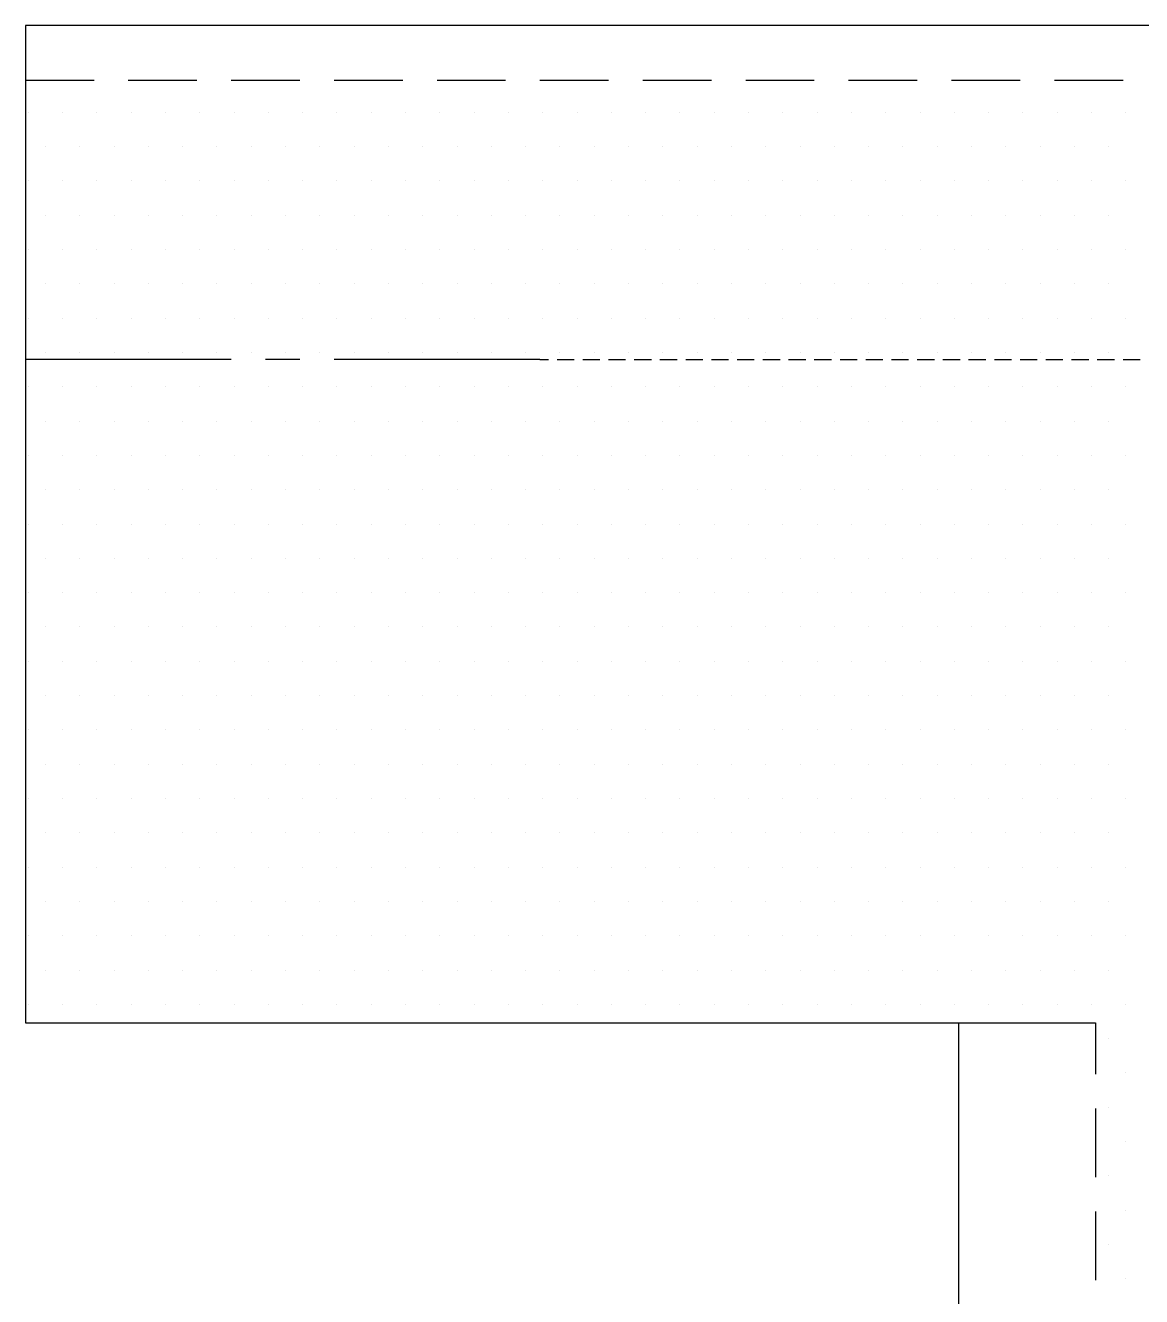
# Model space of a CAD drawing. Extents: x 310 to 3649, y -238 to 259.
# Drawn here: x 2051.9 to 2155.2, y 135.8 to 253.5 of the extents above; entities that cross this region are included whole.
import ezdxf

# ---------------------------------------------------------------- set-up
doc = ezdxf.new("R2010")
doc.units = 0

msp = doc.modelspace()

# ---------------------------------------------------------------- linework, layer by layer
at = {"layer": '01 CUT', "color": 7}
for points in [[(2051.908789, 253.466046), (2051.908789, 161.169087)], [(2458.328676, 253.466046), (2051.908789, 253.466046)], [(2099.533639, 222.541643), (2100.327387, 222.541643)], [(2101.121134, 222.541643), (2102.708629, 222.541643)], [(2103.502377, 222.541643), (2105.089872, 222.541643)], [(2105.883619, 222.541643), (2107.471114, 222.541643)], [(2108.264862, 222.541643), (2109.852357, 222.541643)], [(2110.646104, 222.541643), (2112.233599, 222.541643)], [(2113.027347, 222.541643), (2114.614842, 222.541643)], [(2115.408589, 222.541643), (2116.996084, 222.541643)], [(2117.789832, 222.541643), (2119.377327, 222.541643)], [(2120.171074, 222.541643), (2121.758569, 222.541643)], [(2122.552317, 222.541643), (2124.139812, 222.541643)], [(2124.933559, 222.541643), (2126.521054, 222.541643)], [(2127.314802, 222.541643), (2128.902297, 222.541643)], [(2129.696044, 222.541643), (2131.283539, 222.541643)], [(2132.077287, 222.541643), (2133.664782, 222.541643)], [(2134.458529, 222.541643), (2136.046024, 222.541643)], [(2136.839772, 222.541643), (2138.427267, 222.541643)], [(2139.221014, 222.541643), (2140.808509, 222.541643)], [(2141.602257, 222.541643), (2143.189752, 222.541643)], [(2143.983499, 222.541643), (2145.570994, 222.541643)], [(2146.364742, 222.541643), (2147.952237, 222.541643)], [(2148.745984, 222.541643), (2150.333479, 222.541643)], [(2151.127227, 222.541643), (2152.714722, 222.541643)], [(2153.508469, 222.541643), (2155.095964, 222.541643)], [(2051.908789, 161.169087), (2150.968477, 161.169087)], [(2138.268517, 161.169087), (2138.268517, 110.369247)]]:
    msp.add_lwpolyline(points, dxfattribs=at)
at = {"layer": '02 SCORE', "color": 10}
for points in [[(2051.908789, 248.386062), (2058.258769, 248.386062)], [(2061.433759, 248.386062), (2067.783739, 248.386062)], [(2070.958729, 248.386062), (2077.308709, 248.386062)], [(2080.483699, 248.386062), (2086.833679, 248.386062)], [(2090.008669, 248.386062), (2096.358649, 248.386062)], [(2099.533639, 248.386062), (2105.883619, 248.386062)], [(2109.058609, 248.386062), (2115.408589, 248.386062)], [(2118.583579, 248.386062), (2124.933559, 248.386062)], [(2128.108549, 248.386062), (2134.458529, 248.386062)], [(2137.633519, 248.386062), (2143.983499, 248.386062)], [(2147.158489, 248.386062), (2153.508469, 248.386062)], [(2150.968477, 161.169087), (2150.968477, 156.406602)], [(2150.968477, 153.231612), (2150.968477, 146.881632)], [(2150.968477, 143.706642), (2150.968477, 137.356662)]]:
    msp.add_lwpolyline(points, dxfattribs=at)
at = {"layer": '05 REFERENCE', "color": 90}
for points in [[(2070.958729, 222.541643), (2051.908789, 222.541643)], [(2077.308709, 222.541643), (2074.133719, 222.541643)], [(2099.533639, 222.541643), (2080.483699, 222.541643)]]:
    msp.add_lwpolyline(points, dxfattribs=at)
at = {"layer": '07 DE-PAPER', "color": 210}
for points in [[(2052.173372, 245.422738), (2052.173372, 245.422738)], [(2055.348362, 245.422738), (2055.348362, 245.422738)], [(2058.523352, 245.422738), (2058.523352, 245.422738)], [(2061.698342, 245.422738), (2061.698342, 245.422738)], [(2064.873332, 245.422738), (2064.873332, 245.422738)], [(2068.048322, 245.422738), (2068.048322, 245.422738)], [(2071.223312, 245.422738), (2071.223312, 245.422738)], [(2074.398302, 245.422738), (2074.398302, 245.422738)], [(2077.573292, 245.422738), (2077.573292, 245.422738)], [(2080.748282, 245.422738), (2080.748282, 245.422738)], [(2083.923272, 245.422738), (2083.923272, 245.422738)], [(2087.098262, 245.422738), (2087.098262, 245.422738)], [(2090.273252, 245.422738), (2090.273252, 245.422738)], [(2093.448242, 245.422738), (2093.448242, 245.422738)], [(2096.623232, 245.422738), (2096.623232, 245.422738)], [(2099.798222, 245.422738), (2099.798222, 245.422738)], [(2102.973212, 245.422738), (2102.973212, 245.422738)], [(2106.148202, 245.422738), (2106.148202, 245.422738)], [(2109.323192, 245.422738), (2109.323192, 245.422738)], [(2112.498182, 245.422738), (2112.498182, 245.422738)], [(2115.673172, 245.422738), (2115.673172, 245.422738)], [(2118.848162, 245.422738), (2118.848162, 245.422738)], [(2122.023152, 245.422738), (2122.023152, 245.422738)], [(2125.198142, 245.422738), (2125.198142, 245.422738)], [(2128.373132, 245.422738), (2128.373132, 245.422738)], [(2131.548122, 245.422738), (2131.548122, 245.422738)], [(2134.723112, 245.422738), (2134.723112, 245.422738)], [(2137.898102, 245.422738), (2137.898102, 245.422738)], [(2141.073092, 245.422738), (2141.073092, 245.422738)], [(2144.248082, 245.422738), (2144.248082, 245.422738)], [(2147.423072, 245.422738), (2147.423072, 245.422738)], [(2150.598062, 245.422738), (2150.598062, 245.422738)], [(2153.773052, 245.422738), (2153.773052, 245.422738)], [(2053.760867, 242.247748), (2053.760867, 242.247748)], [(2056.935857, 242.247748), (2056.935857, 242.247748)], [(2060.110847, 242.247748), (2060.110847, 242.247748)], [(2063.285837, 242.247748), (2063.285837, 242.247748)], [(2066.460827, 242.247748), (2066.460827, 242.247748)], [(2069.635817, 242.247748), (2069.635817, 242.247748)], [(2072.810807, 242.247748), (2072.810807, 242.247748)], [(2075.985797, 242.247748), (2075.985797, 242.247748)], [(2079.160787, 242.247748), (2079.160787, 242.247748)], [(2082.335777, 242.247748), (2082.335777, 242.247748)], [(2085.510767, 242.247748), (2085.510767, 242.247748)], [(2088.685757, 242.247748), (2088.685757, 242.247748)], [(2091.860747, 242.247748), (2091.860747, 242.247748)], [(2095.035737, 242.247748), (2095.035737, 242.247748)], [(2098.210727, 242.247748), (2098.210727, 242.247748)], [(2101.385717, 242.247748), (2101.385717, 242.247748)], [(2104.560707, 242.247748), (2104.560707, 242.247748)], [(2107.735697, 242.247748), (2107.735697, 242.247748)], [(2110.910687, 242.247748), (2110.910687, 242.247748)], [(2114.085677, 242.247748), (2114.085677, 242.247748)], [(2117.260667, 242.247748), (2117.260667, 242.247748)], [(2120.435657, 242.247748), (2120.435657, 242.247748)], [(2123.610647, 242.247748), (2123.610647, 242.247748)], [(2126.785637, 242.247748), (2126.785637, 242.247748)], [(2129.960627, 242.247748), (2129.960627, 242.247748)], [(2133.135617, 242.247748), (2133.135617, 242.247748)], [(2136.310607, 242.247748), (2136.310607, 242.247748)], [(2139.485597, 242.247748), (2139.485597, 242.247748)], [(2142.660587, 242.247748), (2142.660587, 242.247748)], [(2145.835577, 242.247748), (2145.835577, 242.247748)], [(2149.010567, 242.247748), (2149.010567, 242.247748)], [(2152.185557, 242.247748), (2152.185557, 242.247748)], [(2052.173372, 239.072758), (2052.173372, 239.072758)], [(2055.348362, 239.072758), (2055.348362, 239.072758)], [(2058.523352, 239.072758), (2058.523352, 239.072758)], [(2061.698342, 239.072758), (2061.698342, 239.072758)], [(2064.873332, 239.072758), (2064.873332, 239.072758)], [(2068.048322, 239.072758), (2068.048322, 239.072758)], [(2071.223312, 239.072758), (2071.223312, 239.072758)], [(2074.398302, 239.072758), (2074.398302, 239.072758)], [(2077.573292, 239.072758), (2077.573292, 239.072758)], [(2080.748282, 239.072758), (2080.748282, 239.072758)], [(2083.923272, 239.072758), (2083.923272, 239.072758)], [(2087.098262, 239.072758), (2087.098262, 239.072758)], [(2090.273252, 239.072758), (2090.273252, 239.072758)], [(2093.448242, 239.072758), (2093.448242, 239.072758)], [(2096.623232, 239.072758), (2096.623232, 239.072758)], [(2099.798222, 239.072758), (2099.798222, 239.072758)], [(2102.973212, 239.072758), (2102.973212, 239.072758)], [(2106.148202, 239.072758), (2106.148202, 239.072758)], [(2109.323192, 239.072758), (2109.323192, 239.072758)], [(2112.498182, 239.072758), (2112.498182, 239.072758)], [(2115.673172, 239.072758), (2115.673172, 239.072758)], [(2118.848162, 239.072758), (2118.848162, 239.072758)], [(2122.023152, 239.072758), (2122.023152, 239.072758)], [(2125.198142, 239.072758), (2125.198142, 239.072758)], [(2128.373132, 239.072758), (2128.373132, 239.072758)], [(2131.548122, 239.072758), (2131.548122, 239.072758)], [(2134.723112, 239.072758), (2134.723112, 239.072758)], [(2137.898102, 239.072758), (2137.898102, 239.072758)], [(2141.073092, 239.072758), (2141.073092, 239.072758)], [(2144.248082, 239.072758), (2144.248082, 239.072758)], [(2147.423072, 239.072758), (2147.423072, 239.072758)], [(2150.598062, 239.072758), (2150.598062, 239.072758)], [(2153.773052, 239.072758), (2153.773052, 239.072758)], [(2053.760867, 235.897768), (2053.760867, 235.897768)], [(2056.935857, 235.897768), (2056.935857, 235.897768)], [(2060.110847, 235.897768), (2060.110847, 235.897768)], [(2063.285837, 235.897768), (2063.285837, 235.897768)], [(2066.460827, 235.897768), (2066.460827, 235.897768)], [(2069.635817, 235.897768), (2069.635817, 235.897768)], [(2072.810807, 235.897768), (2072.810807, 235.897768)], [(2075.985797, 235.897768), (2075.985797, 235.897768)], [(2079.160787, 235.897768), (2079.160787, 235.897768)], [(2082.335777, 235.897768), (2082.335777, 235.897768)], [(2085.510767, 235.897768), (2085.510767, 235.897768)], [(2088.685757, 235.897768), (2088.685757, 235.897768)], [(2091.860747, 235.897768), (2091.860747, 235.897768)], [(2095.035737, 235.897768), (2095.035737, 235.897768)], [(2098.210727, 235.897768), (2098.210727, 235.897768)], [(2101.385717, 235.897768), (2101.385717, 235.897768)], [(2104.560707, 235.897768), (2104.560707, 235.897768)], [(2107.735697, 235.897768), (2107.735697, 235.897768)], [(2110.910687, 235.897768), (2110.910687, 235.897768)], [(2114.085677, 235.897768), (2114.085677, 235.897768)], [(2117.260667, 235.897768), (2117.260667, 235.897768)], [(2120.435657, 235.897768), (2120.435657, 235.897768)], [(2123.610647, 235.897768), (2123.610647, 235.897768)], [(2126.785637, 235.897768), (2126.785637, 235.897768)], [(2129.960627, 235.897768), (2129.960627, 235.897768)], [(2133.135617, 235.897768), (2133.135617, 235.897768)], [(2136.310607, 235.897768), (2136.310607, 235.897768)], [(2139.485597, 235.897768), (2139.485597, 235.897768)], [(2142.660587, 235.897768), (2142.660587, 235.897768)], [(2145.835577, 235.897768), (2145.835577, 235.897768)], [(2149.010567, 235.897768), (2149.010567, 235.897768)], [(2152.185557, 235.897768), (2152.185557, 235.897768)], [(2052.173372, 232.722778), (2052.173372, 232.722778)], [(2055.348362, 232.722778), (2055.348362, 232.722778)], [(2058.523352, 232.722778), (2058.523352, 232.722778)], [(2061.698342, 232.722778), (2061.698342, 232.722778)], [(2064.873332, 232.722778), (2064.873332, 232.722778)], [(2068.048322, 232.722778), (2068.048322, 232.722778)], [(2071.223312, 232.722778), (2071.223312, 232.722778)], [(2074.398302, 232.722778), (2074.398302, 232.722778)], [(2077.573292, 232.722778), (2077.573292, 232.722778)], [(2080.748282, 232.722778), (2080.748282, 232.722778)], [(2083.923272, 232.722778), (2083.923272, 232.722778)], [(2087.098262, 232.722778), (2087.098262, 232.722778)], [(2090.273252, 232.722778), (2090.273252, 232.722778)], [(2093.448242, 232.722778), (2093.448242, 232.722778)], [(2096.623232, 232.722778), (2096.623232, 232.722778)], [(2099.798222, 232.722778), (2099.798222, 232.722778)], [(2102.973212, 232.722778), (2102.973212, 232.722778)], [(2106.148202, 232.722778), (2106.148202, 232.722778)], [(2109.323192, 232.722778), (2109.323192, 232.722778)], [(2112.498182, 232.722778), (2112.498182, 232.722778)], [(2115.673172, 232.722778), (2115.673172, 232.722778)], [(2118.848162, 232.722778), (2118.848162, 232.722778)], [(2122.023152, 232.722778), (2122.023152, 232.722778)], [(2125.198142, 232.722778), (2125.198142, 232.722778)], [(2128.373132, 232.722778), (2128.373132, 232.722778)], [(2131.548122, 232.722778), (2131.548122, 232.722778)], [(2134.723112, 232.722778), (2134.723112, 232.722778)], [(2137.898102, 232.722778), (2137.898102, 232.722778)], [(2141.073092, 232.722778), (2141.073092, 232.722778)], [(2144.248082, 232.722778), (2144.248082, 232.722778)], [(2147.423072, 232.722778), (2147.423072, 232.722778)], [(2150.598062, 232.722778), (2150.598062, 232.722778)], [(2153.773052, 232.722778), (2153.773052, 232.722778)], [(2053.760867, 229.547788), (2053.760867, 229.547788)], [(2056.935857, 229.547788), (2056.935857, 229.547788)], [(2060.110847, 229.547788), (2060.110847, 229.547788)], [(2063.285837, 229.547788), (2063.285837, 229.547788)], [(2066.460827, 229.547788), (2066.460827, 229.547788)], [(2069.635817, 229.547788), (2069.635817, 229.547788)], [(2072.810807, 229.547788), (2072.810807, 229.547788)], [(2075.985797, 229.547788), (2075.985797, 229.547788)], [(2079.160787, 229.547788), (2079.160787, 229.547788)], [(2082.335777, 229.547788), (2082.335777, 229.547788)], [(2085.510767, 229.547788), (2085.510767, 229.547788)], [(2088.685757, 229.547788), (2088.685757, 229.547788)], [(2091.860747, 229.547788), (2091.860747, 229.547788)], [(2095.035737, 229.547788), (2095.035737, 229.547788)], [(2098.210727, 229.547788), (2098.210727, 229.547788)], [(2101.385717, 229.547788), (2101.385717, 229.547788)], [(2104.560707, 229.547788), (2104.560707, 229.547788)], [(2107.735697, 229.547788), (2107.735697, 229.547788)], [(2110.910687, 229.547788), (2110.910687, 229.547788)], [(2114.085677, 229.547788), (2114.085677, 229.547788)], [(2117.260667, 229.547788), (2117.260667, 229.547788)], [(2120.435657, 229.547788), (2120.435657, 229.547788)], [(2123.610647, 229.547788), (2123.610647, 229.547788)], [(2126.785637, 229.547788), (2126.785637, 229.547788)], [(2129.960627, 229.547788), (2129.960627, 229.547788)], [(2133.135617, 229.547788), (2133.135617, 229.547788)], [(2136.310607, 229.547788), (2136.310607, 229.547788)], [(2139.485597, 229.547788), (2139.485597, 229.547788)], [(2142.660587, 229.547788), (2142.660587, 229.547788)], [(2145.835577, 229.547788), (2145.835577, 229.547788)], [(2149.010567, 229.547788), (2149.010567, 229.547788)], [(2152.185557, 229.547788), (2152.185557, 229.547788)], [(2052.173372, 226.372798), (2052.173372, 226.372798)], [(2055.348362, 226.372798), (2055.348362, 226.372798)], [(2058.523352, 226.372798), (2058.523352, 226.372798)], [(2061.698342, 226.372798), (2061.698342, 226.372798)], [(2064.873332, 226.372798), (2064.873332, 226.372798)], [(2068.048322, 226.372798), (2068.048322, 226.372798)], [(2071.223312, 226.372798), (2071.223312, 226.372798)], [(2074.398302, 226.372798), (2074.398302, 226.372798)], [(2077.573292, 226.372798), (2077.573292, 226.372798)], [(2080.748282, 226.372798), (2080.748282, 226.372798)], [(2083.923272, 226.372798), (2083.923272, 226.372798)], [(2087.098262, 226.372798), (2087.098262, 226.372798)], [(2090.273252, 226.372798), (2090.273252, 226.372798)], [(2093.448242, 226.372798), (2093.448242, 226.372798)], [(2096.623232, 226.372798), (2096.623232, 226.372798)], [(2099.798222, 226.372798), (2099.798222, 226.372798)], [(2102.973212, 226.372798), (2102.973212, 226.372798)], [(2106.148202, 226.372798), (2106.148202, 226.372798)], [(2109.323192, 226.372798), (2109.323192, 226.372798)], [(2112.498182, 226.372798), (2112.498182, 226.372798)], [(2115.673172, 226.372798), (2115.673172, 226.372798)], [(2118.848162, 226.372798), (2118.848162, 226.372798)], [(2122.023152, 226.372798), (2122.023152, 226.372798)], [(2125.198142, 226.372798), (2125.198142, 226.372798)], [(2128.373132, 226.372798), (2128.373132, 226.372798)], [(2131.548122, 226.372798), (2131.548122, 226.372798)], [(2134.723112, 226.372798), (2134.723112, 226.372798)], [(2137.898102, 226.372798), (2137.898102, 226.372798)], [(2141.073092, 226.372798), (2141.073092, 226.372798)], [(2144.248082, 226.372798), (2144.248082, 226.372798)], [(2147.423072, 226.372798), (2147.423072, 226.372798)], [(2150.598062, 226.372798), (2150.598062, 226.372798)], [(2153.773052, 226.372798), (2153.773052, 226.372798)], [(2053.760867, 223.197808), (2053.760867, 223.197808)], [(2056.935857, 223.197808), (2056.935857, 223.197808)], [(2060.110847, 223.197808), (2060.110847, 223.197808)], [(2063.285837, 223.197808), (2063.285837, 223.197808)], [(2066.460827, 223.197808), (2066.460827, 223.197808)], [(2069.635817, 223.197808), (2069.635817, 223.197808)], [(2072.810807, 223.197808), (2072.810807, 223.197808)], [(2075.985797, 223.197808), (2075.985797, 223.197808)], [(2079.160787, 223.197808), (2079.160787, 223.197808)], [(2082.335777, 223.197808), (2082.335777, 223.197808)], [(2085.510767, 223.197808), (2085.510767, 223.197808)], [(2088.685757, 223.197808), (2088.685757, 223.197808)], [(2091.860747, 223.197808), (2091.860747, 223.197808)], [(2095.035737, 223.197808), (2095.035737, 223.197808)], [(2098.210727, 223.197808), (2098.210727, 223.197808)], [(2101.385717, 223.197808), (2101.385717, 223.197808)], [(2104.560707, 223.197808), (2104.560707, 223.197808)], [(2107.735697, 223.197808), (2107.735697, 223.197808)], [(2110.910687, 223.197808), (2110.910687, 223.197808)], [(2114.085677, 223.197808), (2114.085677, 223.197808)], [(2117.260667, 223.197808), (2117.260667, 223.197808)], [(2120.435657, 223.197808), (2120.435657, 223.197808)], [(2123.610647, 223.197808), (2123.610647, 223.197808)], [(2126.785637, 223.197808), (2126.785637, 223.197808)], [(2129.960627, 223.197808), (2129.960627, 223.197808)], [(2133.135617, 223.197808), (2133.135617, 223.197808)], [(2136.310607, 223.197808), (2136.310607, 223.197808)], [(2139.485597, 223.197808), (2139.485597, 223.197808)], [(2142.660587, 223.197808), (2142.660587, 223.197808)], [(2145.835577, 223.197808), (2145.835577, 223.197808)], [(2149.010567, 223.197808), (2149.010567, 223.197808)], [(2152.185557, 223.197808), (2152.185557, 223.197808)], [(2052.173372, 220.022818), (2052.173372, 220.022818)], [(2055.348362, 220.022818), (2055.348362, 220.022818)], [(2058.523352, 220.022818), (2058.523352, 220.022818)], [(2061.698342, 220.022818), (2061.698342, 220.022818)], [(2064.873332, 220.022818), (2064.873332, 220.022818)], [(2068.048322, 220.022818), (2068.048322, 220.022818)], [(2071.223312, 220.022818), (2071.223312, 220.022818)], [(2074.398302, 220.022818), (2074.398302, 220.022818)], [(2077.573292, 220.022818), (2077.573292, 220.022818)], [(2080.748282, 220.022818), (2080.748282, 220.022818)], [(2083.923272, 220.022818), (2083.923272, 220.022818)], [(2087.098262, 220.022818), (2087.098262, 220.022818)], [(2090.273252, 220.022818), (2090.273252, 220.022818)], [(2093.448242, 220.022818), (2093.448242, 220.022818)], [(2096.623232, 220.022818), (2096.623232, 220.022818)], [(2099.798222, 220.022818), (2099.798222, 220.022818)], [(2102.973212, 220.022818), (2102.973212, 220.022818)], [(2106.148202, 220.022818), (2106.148202, 220.022818)], [(2109.323192, 220.022818), (2109.323192, 220.022818)], [(2112.498182, 220.022818), (2112.498182, 220.022818)], [(2115.673172, 220.022818), (2115.673172, 220.022818)], [(2118.848162, 220.022818), (2118.848162, 220.022818)], [(2122.023152, 220.022818), (2122.023152, 220.022818)], [(2125.198142, 220.022818), (2125.198142, 220.022818)], [(2128.373132, 220.022818), (2128.373132, 220.022818)], [(2131.548122, 220.022818), (2131.548122, 220.022818)], [(2134.723112, 220.022818), (2134.723112, 220.022818)], [(2137.898102, 220.022818), (2137.898102, 220.022818)], [(2141.073092, 220.022818), (2141.073092, 220.022818)], [(2144.248082, 220.022818), (2144.248082, 220.022818)], [(2147.423072, 220.022818), (2147.423072, 220.022818)], [(2150.598062, 220.022818), (2150.598062, 220.022818)], [(2153.773052, 220.022818), (2153.773052, 220.022818)], [(2053.760867, 216.847828), (2053.760867, 216.847828)], [(2056.935857, 216.847828), (2056.935857, 216.847828)], [(2060.110847, 216.847828), (2060.110847, 216.847828)], [(2063.285837, 216.847828), (2063.285837, 216.847828)], [(2066.460827, 216.847828), (2066.460827, 216.847828)], [(2069.635817, 216.847828), (2069.635817, 216.847828)], [(2072.810807, 216.847828), (2072.810807, 216.847828)], [(2075.985797, 216.847828), (2075.985797, 216.847828)], [(2079.160787, 216.847828), (2079.160787, 216.847828)], [(2082.335777, 216.847828), (2082.335777, 216.847828)], [(2085.510767, 216.847828), (2085.510767, 216.847828)], [(2088.685757, 216.847828), (2088.685757, 216.847828)], [(2091.860747, 216.847828), (2091.860747, 216.847828)], [(2095.035737, 216.847828), (2095.035737, 216.847828)], [(2098.210727, 216.847828), (2098.210727, 216.847828)], [(2101.385717, 216.847828), (2101.385717, 216.847828)], [(2104.560707, 216.847828), (2104.560707, 216.847828)], [(2107.735697, 216.847828), (2107.735697, 216.847828)], [(2110.910687, 216.847828), (2110.910687, 216.847828)], [(2114.085677, 216.847828), (2114.085677, 216.847828)], [(2117.260667, 216.847828), (2117.260667, 216.847828)], [(2120.435657, 216.847828), (2120.435657, 216.847828)], [(2123.610647, 216.847828), (2123.610647, 216.847828)], [(2126.785637, 216.847828), (2126.785637, 216.847828)], [(2129.960627, 216.847828), (2129.960627, 216.847828)], [(2133.135617, 216.847828), (2133.135617, 216.847828)], [(2136.310607, 216.847828), (2136.310607, 216.847828)], [(2139.485597, 216.847828), (2139.485597, 216.847828)], [(2142.660587, 216.847828), (2142.660587, 216.847828)], [(2145.835577, 216.847828), (2145.835577, 216.847828)], [(2149.010567, 216.847828), (2149.010567, 216.847828)], [(2152.185557, 216.847828), (2152.185557, 216.847828)], [(2052.173372, 213.672838), (2052.173372, 213.672838)], [(2055.348362, 213.672838), (2055.348362, 213.672838)], [(2058.523352, 213.672838), (2058.523352, 213.672838)], [(2061.698342, 213.672838), (2061.698342, 213.672838)], [(2064.873332, 213.672838), (2064.873332, 213.672838)], [(2068.048322, 213.672838), (2068.048322, 213.672838)], [(2071.223312, 213.672838), (2071.223312, 213.672838)], [(2074.398302, 213.672838), (2074.398302, 213.672838)], [(2077.573292, 213.672838), (2077.573292, 213.672838)], [(2080.748282, 213.672838), (2080.748282, 213.672838)], [(2083.923272, 213.672838), (2083.923272, 213.672838)], [(2087.098262, 213.672838), (2087.098262, 213.672838)], [(2090.273252, 213.672838), (2090.273252, 213.672838)], [(2093.448242, 213.672838), (2093.448242, 213.672838)], [(2096.623232, 213.672838), (2096.623232, 213.672838)], [(2099.798222, 213.672838), (2099.798222, 213.672838)], [(2102.973212, 213.672838), (2102.973212, 213.672838)], [(2106.148202, 213.672838), (2106.148202, 213.672838)], [(2109.323192, 213.672838), (2109.323192, 213.672838)], [(2112.498182, 213.672838), (2112.498182, 213.672838)], [(2115.673172, 213.672838), (2115.673172, 213.672838)], [(2118.848162, 213.672838), (2118.848162, 213.672838)], [(2122.023152, 213.672838), (2122.023152, 213.672838)], [(2125.198142, 213.672838), (2125.198142, 213.672838)], [(2128.373132, 213.672838), (2128.373132, 213.672838)], [(2131.548122, 213.672838), (2131.548122, 213.672838)], [(2134.723112, 213.672838), (2134.723112, 213.672838)], [(2137.898102, 213.672838), (2137.898102, 213.672838)], [(2141.073092, 213.672838), (2141.073092, 213.672838)], [(2144.248082, 213.672838), (2144.248082, 213.672838)], [(2147.423072, 213.672838), (2147.423072, 213.672838)], [(2150.598062, 213.672838), (2150.598062, 213.672838)], [(2153.773052, 213.672838), (2153.773052, 213.672838)], [(2053.760867, 210.497848), (2053.760867, 210.497848)], [(2056.935857, 210.497848), (2056.935857, 210.497848)], [(2060.110847, 210.497848), (2060.110847, 210.497848)], [(2063.285837, 210.497848), (2063.285837, 210.497848)], [(2066.460827, 210.497848), (2066.460827, 210.497848)], [(2069.635817, 210.497848), (2069.635817, 210.497848)], [(2072.810807, 210.497848), (2072.810807, 210.497848)], [(2075.985797, 210.497848), (2075.985797, 210.497848)], [(2079.160787, 210.497848), (2079.160787, 210.497848)], [(2082.335777, 210.497848), (2082.335777, 210.497848)], [(2085.510767, 210.497848), (2085.510767, 210.497848)], [(2088.685757, 210.497848), (2088.685757, 210.497848)], [(2091.860747, 210.497848), (2091.860747, 210.497848)], [(2095.035737, 210.497848), (2095.035737, 210.497848)], [(2098.210727, 210.497848), (2098.210727, 210.497848)], [(2101.385717, 210.497848), (2101.385717, 210.497848)], [(2104.560707, 210.497848), (2104.560707, 210.497848)], [(2107.735697, 210.497848), (2107.735697, 210.497848)], [(2110.910687, 210.497848), (2110.910687, 210.497848)], [(2114.085677, 210.497848), (2114.085677, 210.497848)], [(2117.260667, 210.497848), (2117.260667, 210.497848)], [(2120.435657, 210.497848), (2120.435657, 210.497848)], [(2123.610647, 210.497848), (2123.610647, 210.497848)], [(2126.785637, 210.497848), (2126.785637, 210.497848)], [(2129.960627, 210.497848), (2129.960627, 210.497848)], [(2133.135617, 210.497848), (2133.135617, 210.497848)], [(2136.310607, 210.497848), (2136.310607, 210.497848)], [(2139.485597, 210.497848), (2139.485597, 210.497848)], [(2142.660587, 210.497848), (2142.660587, 210.497848)], [(2145.835577, 210.497848), (2145.835577, 210.497848)], [(2149.010567, 210.497848), (2149.010567, 210.497848)], [(2152.185557, 210.497848), (2152.185557, 210.497848)], [(2052.173372, 207.322858), (2052.173372, 207.322858)], [(2055.348362, 207.322858), (2055.348362, 207.322858)], [(2058.523352, 207.322858), (2058.523352, 207.322858)], [(2061.698342, 207.322858), (2061.698342, 207.322858)], [(2064.873332, 207.322858), (2064.873332, 207.322858)], [(2068.048322, 207.322858), (2068.048322, 207.322858)], [(2071.223312, 207.322858), (2071.223312, 207.322858)], [(2074.398302, 207.322858), (2074.398302, 207.322858)], [(2077.573292, 207.322858), (2077.573292, 207.322858)], [(2080.748282, 207.322858), (2080.748282, 207.322858)], [(2083.923272, 207.322858), (2083.923272, 207.322858)], [(2087.098262, 207.322858), (2087.098262, 207.322858)], [(2090.273252, 207.322858), (2090.273252, 207.322858)], [(2093.448242, 207.322858), (2093.448242, 207.322858)], [(2096.623232, 207.322858), (2096.623232, 207.322858)], [(2099.798222, 207.322858), (2099.798222, 207.322858)], [(2102.973212, 207.322858), (2102.973212, 207.322858)], [(2106.148202, 207.322858), (2106.148202, 207.322858)], [(2109.323192, 207.322858), (2109.323192, 207.322858)], [(2112.498182, 207.322858), (2112.498182, 207.322858)], [(2115.673172, 207.322858), (2115.673172, 207.322858)], [(2118.848162, 207.322858), (2118.848162, 207.322858)], [(2122.023152, 207.322858), (2122.023152, 207.322858)], [(2125.198142, 207.322858), (2125.198142, 207.322858)], [(2128.373132, 207.322858), (2128.373132, 207.322858)], [(2131.548122, 207.322858), (2131.548122, 207.322858)], [(2134.723112, 207.322858), (2134.723112, 207.322858)], [(2137.898102, 207.322858), (2137.898102, 207.322858)], [(2141.073092, 207.322858), (2141.073092, 207.322858)], [(2144.248082, 207.322858), (2144.248082, 207.322858)], [(2147.423072, 207.322858), (2147.423072, 207.322858)], [(2150.598062, 207.322858), (2150.598062, 207.322858)], [(2153.773052, 207.322858), (2153.773052, 207.322858)], [(2053.760867, 204.147868), (2053.760867, 204.147868)], [(2056.935857, 204.147868), (2056.935857, 204.147868)], [(2060.110847, 204.147868), (2060.110847, 204.147868)], [(2063.285837, 204.147868), (2063.285837, 204.147868)], [(2066.460827, 204.147868), (2066.460827, 204.147868)], [(2069.635817, 204.147868), (2069.635817, 204.147868)], [(2072.810807, 204.147868), (2072.810807, 204.147868)], [(2075.985797, 204.147868), (2075.985797, 204.147868)], [(2079.160787, 204.147868), (2079.160787, 204.147868)], [(2082.335777, 204.147868), (2082.335777, 204.147868)], [(2085.510767, 204.147868), (2085.510767, 204.147868)], [(2088.685757, 204.147868), (2088.685757, 204.147868)], [(2091.860747, 204.147868), (2091.860747, 204.147868)], [(2095.035737, 204.147868), (2095.035737, 204.147868)], [(2098.210727, 204.147868), (2098.210727, 204.147868)], [(2101.385717, 204.147868), (2101.385717, 204.147868)], [(2104.560707, 204.147868), (2104.560707, 204.147868)], [(2107.735697, 204.147868), (2107.735697, 204.147868)], [(2110.910687, 204.147868), (2110.910687, 204.147868)], [(2114.085677, 204.147868), (2114.085677, 204.147868)], [(2117.260667, 204.147868), (2117.260667, 204.147868)], [(2120.435657, 204.147868), (2120.435657, 204.147868)], [(2123.610647, 204.147868), (2123.610647, 204.147868)], [(2126.785637, 204.147868), (2126.785637, 204.147868)], [(2129.960627, 204.147868), (2129.960627, 204.147868)], [(2133.135617, 204.147868), (2133.135617, 204.147868)], [(2136.310607, 204.147868), (2136.310607, 204.147868)], [(2139.485597, 204.147868), (2139.485597, 204.147868)], [(2142.660587, 204.147868), (2142.660587, 204.147868)], [(2145.835577, 204.147868), (2145.835577, 204.147868)], [(2149.010567, 204.147868), (2149.010567, 204.147868)], [(2152.185557, 204.147868), (2152.185557, 204.147868)], [(2052.173372, 200.972878), (2052.173372, 200.972878)], [(2055.348362, 200.972878), (2055.348362, 200.972878)], [(2058.523352, 200.972878), (2058.523352, 200.972878)], [(2061.698342, 200.972878), (2061.698342, 200.972878)], [(2064.873332, 200.972878), (2064.873332, 200.972878)], [(2068.048322, 200.972878), (2068.048322, 200.972878)], [(2071.223312, 200.972878), (2071.223312, 200.972878)], [(2074.398302, 200.972878), (2074.398302, 200.972878)], [(2077.573292, 200.972878), (2077.573292, 200.972878)], [(2080.748282, 200.972878), (2080.748282, 200.972878)], [(2083.923272, 200.972878), (2083.923272, 200.972878)], [(2087.098262, 200.972878), (2087.098262, 200.972878)], [(2090.273252, 200.972878), (2090.273252, 200.972878)], [(2093.448242, 200.972878), (2093.448242, 200.972878)], [(2096.623232, 200.972878), (2096.623232, 200.972878)], [(2099.798222, 200.972878), (2099.798222, 200.972878)], [(2102.973212, 200.972878), (2102.973212, 200.972878)], [(2106.148202, 200.972878), (2106.148202, 200.972878)], [(2109.323192, 200.972878), (2109.323192, 200.972878)], [(2112.498182, 200.972878), (2112.498182, 200.972878)], [(2115.673172, 200.972878), (2115.673172, 200.972878)], [(2118.848162, 200.972878), (2118.848162, 200.972878)], [(2122.023152, 200.972878), (2122.023152, 200.972878)], [(2125.198142, 200.972878), (2125.198142, 200.972878)], [(2128.373132, 200.972878), (2128.373132, 200.972878)], [(2131.548122, 200.972878), (2131.548122, 200.972878)], [(2134.723112, 200.972878), (2134.723112, 200.972878)], [(2137.898102, 200.972878), (2137.898102, 200.972878)], [(2141.073092, 200.972878), (2141.073092, 200.972878)], [(2144.248082, 200.972878), (2144.248082, 200.972878)], [(2147.423072, 200.972878), (2147.423072, 200.972878)], [(2150.598062, 200.972878), (2150.598062, 200.972878)], [(2153.773052, 200.972878), (2153.773052, 200.972878)], [(2053.760867, 197.797888), (2053.760867, 197.797888)], [(2056.935857, 197.797888), (2056.935857, 197.797888)], [(2060.110847, 197.797888), (2060.110847, 197.797888)], [(2063.285837, 197.797888), (2063.285837, 197.797888)], [(2066.460827, 197.797888), (2066.460827, 197.797888)], [(2069.635817, 197.797888), (2069.635817, 197.797888)], [(2072.810807, 197.797888), (2072.810807, 197.797888)], [(2075.985797, 197.797888), (2075.985797, 197.797888)], [(2079.160787, 197.797888), (2079.160787, 197.797888)], [(2082.335777, 197.797888), (2082.335777, 197.797888)], [(2085.510767, 197.797888), (2085.510767, 197.797888)], [(2088.685757, 197.797888), (2088.685757, 197.797888)], [(2091.860747, 197.797888), (2091.860747, 197.797888)], [(2095.035737, 197.797888), (2095.035737, 197.797888)], [(2098.210727, 197.797888), (2098.210727, 197.797888)], [(2101.385717, 197.797888), (2101.385717, 197.797888)], [(2104.560707, 197.797888), (2104.560707, 197.797888)], [(2107.735697, 197.797888), (2107.735697, 197.797888)], [(2110.910687, 197.797888), (2110.910687, 197.797888)], [(2114.085677, 197.797888), (2114.085677, 197.797888)], [(2117.260667, 197.797888), (2117.260667, 197.797888)], [(2120.435657, 197.797888), (2120.435657, 197.797888)], [(2123.610647, 197.797888), (2123.610647, 197.797888)], [(2126.785637, 197.797888), (2126.785637, 197.797888)], [(2129.960627, 197.797888), (2129.960627, 197.797888)], [(2133.135617, 197.797888), (2133.135617, 197.797888)], [(2136.310607, 197.797888), (2136.310607, 197.797888)], [(2139.485597, 197.797888), (2139.485597, 197.797888)], [(2142.660587, 197.797888), (2142.660587, 197.797888)], [(2145.835577, 197.797888), (2145.835577, 197.797888)], [(2149.010567, 197.797888), (2149.010567, 197.797888)], [(2152.185557, 197.797888), (2152.185557, 197.797888)], [(2052.173372, 194.622898), (2052.173372, 194.622898)], [(2055.348362, 194.622898), (2055.348362, 194.622898)], [(2058.523352, 194.622898), (2058.523352, 194.622898)], [(2061.698342, 194.622898), (2061.698342, 194.622898)], [(2064.873332, 194.622898), (2064.873332, 194.622898)], [(2068.048322, 194.622898), (2068.048322, 194.622898)], [(2071.223312, 194.622898), (2071.223312, 194.622898)], [(2074.398302, 194.622898), (2074.398302, 194.622898)], [(2077.573292, 194.622898), (2077.573292, 194.622898)], [(2080.748282, 194.622898), (2080.748282, 194.622898)], [(2083.923272, 194.622898), (2083.923272, 194.622898)], [(2087.098262, 194.622898), (2087.098262, 194.622898)], [(2090.273252, 194.622898), (2090.273252, 194.622898)], [(2093.448242, 194.622898), (2093.448242, 194.622898)], [(2096.623232, 194.622898), (2096.623232, 194.622898)], [(2099.798222, 194.622898), (2099.798222, 194.622898)], [(2102.973212, 194.622898), (2102.973212, 194.622898)], [(2106.148202, 194.622898), (2106.148202, 194.622898)], [(2109.323192, 194.622898), (2109.323192, 194.622898)], [(2112.498182, 194.622898), (2112.498182, 194.622898)], [(2115.673172, 194.622898), (2115.673172, 194.622898)], [(2118.848162, 194.622898), (2118.848162, 194.622898)], [(2122.023152, 194.622898), (2122.023152, 194.622898)], [(2125.198142, 194.622898), (2125.198142, 194.622898)], [(2128.373132, 194.622898), (2128.373132, 194.622898)], [(2131.548122, 194.622898), (2131.548122, 194.622898)], [(2134.723112, 194.622898), (2134.723112, 194.622898)], [(2137.898102, 194.622898), (2137.898102, 194.622898)], [(2141.073092, 194.622898), (2141.073092, 194.622898)], [(2144.248082, 194.622898), (2144.248082, 194.622898)], [(2147.423072, 194.622898), (2147.423072, 194.622898)], [(2150.598062, 194.622898), (2150.598062, 194.622898)], [(2153.773052, 194.622898), (2153.773052, 194.622898)], [(2053.760867, 191.447908), (2053.760867, 191.447908)], [(2056.935857, 191.447908), (2056.935857, 191.447908)], [(2060.110847, 191.447908), (2060.110847, 191.447908)], [(2063.285837, 191.447908), (2063.285837, 191.447908)], [(2066.460827, 191.447908), (2066.460827, 191.447908)], [(2069.635817, 191.447908), (2069.635817, 191.447908)], [(2072.810807, 191.447908), (2072.810807, 191.447908)], [(2075.985797, 191.447908), (2075.985797, 191.447908)], [(2079.160787, 191.447908), (2079.160787, 191.447908)], [(2082.335777, 191.447908), (2082.335777, 191.447908)], [(2085.510767, 191.447908), (2085.510767, 191.447908)], [(2088.685757, 191.447908), (2088.685757, 191.447908)], [(2091.860747, 191.447908), (2091.860747, 191.447908)], [(2095.035737, 191.447908), (2095.035737, 191.447908)], [(2098.210727, 191.447908), (2098.210727, 191.447908)], [(2101.385717, 191.447908), (2101.385717, 191.447908)], [(2104.560707, 191.447908), (2104.560707, 191.447908)], [(2107.735697, 191.447908), (2107.735697, 191.447908)], [(2110.910687, 191.447908), (2110.910687, 191.447908)], [(2114.085677, 191.447908), (2114.085677, 191.447908)], [(2117.260667, 191.447908), (2117.260667, 191.447908)], [(2120.435657, 191.447908), (2120.435657, 191.447908)], [(2123.610647, 191.447908), (2123.610647, 191.447908)], [(2126.785637, 191.447908), (2126.785637, 191.447908)], [(2129.960627, 191.447908), (2129.960627, 191.447908)], [(2133.135617, 191.447908), (2133.135617, 191.447908)], [(2136.310607, 191.447908), (2136.310607, 191.447908)], [(2139.485597, 191.447908), (2139.485597, 191.447908)], [(2142.660587, 191.447908), (2142.660587, 191.447908)], [(2145.835577, 191.447908), (2145.835577, 191.447908)], [(2149.010567, 191.447908), (2149.010567, 191.447908)], [(2152.185557, 191.447908), (2152.185557, 191.447908)], [(2052.173372, 188.272918), (2052.173372, 188.272918)], [(2055.348362, 188.272918), (2055.348362, 188.272918)], [(2058.523352, 188.272918), (2058.523352, 188.272918)], [(2061.698342, 188.272918), (2061.698342, 188.272918)], [(2064.873332, 188.272918), (2064.873332, 188.272918)], [(2068.048322, 188.272918), (2068.048322, 188.272918)], [(2071.223312, 188.272918), (2071.223312, 188.272918)], [(2074.398302, 188.272918), (2074.398302, 188.272918)], [(2077.573292, 188.272918), (2077.573292, 188.272918)], [(2080.748282, 188.272918), (2080.748282, 188.272918)], [(2083.923272, 188.272918), (2083.923272, 188.272918)], [(2087.098262, 188.272918), (2087.098262, 188.272918)], [(2090.273252, 188.272918), (2090.273252, 188.272918)], [(2093.448242, 188.272918), (2093.448242, 188.272918)], [(2096.623232, 188.272918), (2096.623232, 188.272918)], [(2099.798222, 188.272918), (2099.798222, 188.272918)], [(2102.973212, 188.272918), (2102.973212, 188.272918)], [(2106.148202, 188.272918), (2106.148202, 188.272918)], [(2109.323192, 188.272918), (2109.323192, 188.272918)], [(2112.498182, 188.272918), (2112.498182, 188.272918)], [(2115.673172, 188.272918), (2115.673172, 188.272918)], [(2118.848162, 188.272918), (2118.848162, 188.272918)], [(2122.023152, 188.272918), (2122.023152, 188.272918)], [(2125.198142, 188.272918), (2125.198142, 188.272918)], [(2128.373132, 188.272918), (2128.373132, 188.272918)], [(2131.548122, 188.272918), (2131.548122, 188.272918)], [(2134.723112, 188.272918), (2134.723112, 188.272918)], [(2137.898102, 188.272918), (2137.898102, 188.272918)], [(2141.073092, 188.272918), (2141.073092, 188.272918)], [(2144.248082, 188.272918), (2144.248082, 188.272918)], [(2147.423072, 188.272918), (2147.423072, 188.272918)], [(2150.598062, 188.272918), (2150.598062, 188.272918)], [(2153.773052, 188.272918), (2153.773052, 188.272918)], [(2053.760867, 185.097928), (2053.760867, 185.097928)], [(2056.935857, 185.097928), (2056.935857, 185.097928)], [(2060.110847, 185.097928), (2060.110847, 185.097928)], [(2063.285837, 185.097928), (2063.285837, 185.097928)], [(2066.460827, 185.097928), (2066.460827, 185.097928)], [(2069.635817, 185.097928), (2069.635817, 185.097928)], [(2072.810807, 185.097928), (2072.810807, 185.097928)], [(2075.985797, 185.097928), (2075.985797, 185.097928)], [(2079.160787, 185.097928), (2079.160787, 185.097928)], [(2082.335777, 185.097928), (2082.335777, 185.097928)], [(2085.510767, 185.097928), (2085.510767, 185.097928)], [(2088.685757, 185.097928), (2088.685757, 185.097928)], [(2091.860747, 185.097928), (2091.860747, 185.097928)], [(2095.035737, 185.097928), (2095.035737, 185.097928)], [(2098.210727, 185.097928), (2098.210727, 185.097928)], [(2101.385717, 185.097928), (2101.385717, 185.097928)], [(2104.560707, 185.097928), (2104.560707, 185.097928)], [(2107.735697, 185.097928), (2107.735697, 185.097928)], [(2110.910687, 185.097928), (2110.910687, 185.097928)], [(2114.085677, 185.097928), (2114.085677, 185.097928)], [(2117.260667, 185.097928), (2117.260667, 185.097928)], [(2120.435657, 185.097928), (2120.435657, 185.097928)], [(2123.610647, 185.097928), (2123.610647, 185.097928)], [(2126.785637, 185.097928), (2126.785637, 185.097928)], [(2129.960627, 185.097928), (2129.960627, 185.097928)], [(2133.135617, 185.097928), (2133.135617, 185.097928)], [(2136.310607, 185.097928), (2136.310607, 185.097928)], [(2139.485597, 185.097928), (2139.485597, 185.097928)], [(2142.660587, 185.097928), (2142.660587, 185.097928)], [(2145.835577, 185.097928), (2145.835577, 185.097928)], [(2149.010567, 185.097928), (2149.010567, 185.097928)], [(2152.185557, 185.097928), (2152.185557, 185.097928)], [(2052.173372, 181.922938), (2052.173372, 181.922938)], [(2055.348362, 181.922938), (2055.348362, 181.922938)], [(2058.523352, 181.922938), (2058.523352, 181.922938)], [(2061.698342, 181.922938), (2061.698342, 181.922938)], [(2064.873332, 181.922938), (2064.873332, 181.922938)], [(2068.048322, 181.922938), (2068.048322, 181.922938)], [(2071.223312, 181.922938), (2071.223312, 181.922938)], [(2074.398302, 181.922938), (2074.398302, 181.922938)], [(2077.573292, 181.922938), (2077.573292, 181.922938)], [(2080.748282, 181.922938), (2080.748282, 181.922938)], [(2083.923272, 181.922938), (2083.923272, 181.922938)], [(2087.098262, 181.922938), (2087.098262, 181.922938)], [(2090.273252, 181.922938), (2090.273252, 181.922938)], [(2093.448242, 181.922938), (2093.448242, 181.922938)], [(2096.623232, 181.922938), (2096.623232, 181.922938)], [(2099.798222, 181.922938), (2099.798222, 181.922938)], [(2102.973212, 181.922938), (2102.973212, 181.922938)], [(2106.148202, 181.922938), (2106.148202, 181.922938)], [(2109.323192, 181.922938), (2109.323192, 181.922938)], [(2112.498182, 181.922938), (2112.498182, 181.922938)], [(2115.673172, 181.922938), (2115.673172, 181.922938)], [(2118.848162, 181.922938), (2118.848162, 181.922938)], [(2122.023152, 181.922938), (2122.023152, 181.922938)], [(2125.198142, 181.922938), (2125.198142, 181.922938)], [(2128.373132, 181.922938), (2128.373132, 181.922938)], [(2131.548122, 181.922938), (2131.548122, 181.922938)], [(2134.723112, 181.922938), (2134.723112, 181.922938)], [(2137.898102, 181.922938), (2137.898102, 181.922938)], [(2141.073092, 181.922938), (2141.073092, 181.922938)], [(2144.248082, 181.922938), (2144.248082, 181.922938)], [(2147.423072, 181.922938), (2147.423072, 181.922938)], [(2150.598062, 181.922938), (2150.598062, 181.922938)], [(2153.773052, 181.922938), (2153.773052, 181.922938)], [(2053.760867, 178.747948), (2053.760867, 178.747948)], [(2056.935857, 178.747948), (2056.935857, 178.747948)], [(2060.110847, 178.747948), (2060.110847, 178.747948)], [(2063.285837, 178.747948), (2063.285837, 178.747948)], [(2066.460827, 178.747948), (2066.460827, 178.747948)], [(2069.635817, 178.747948), (2069.635817, 178.747948)], [(2072.810807, 178.747948), (2072.810807, 178.747948)], [(2075.985797, 178.747948), (2075.985797, 178.747948)], [(2079.160787, 178.747948), (2079.160787, 178.747948)], [(2082.335777, 178.747948), (2082.335777, 178.747948)], [(2085.510767, 178.747948), (2085.510767, 178.747948)], [(2088.685757, 178.747948), (2088.685757, 178.747948)], [(2091.860747, 178.747948), (2091.860747, 178.747948)], [(2095.035737, 178.747948), (2095.035737, 178.747948)], [(2098.210727, 178.747948), (2098.210727, 178.747948)], [(2101.385717, 178.747948), (2101.385717, 178.747948)], [(2104.560707, 178.747948), (2104.560707, 178.747948)], [(2107.735697, 178.747948), (2107.735697, 178.747948)], [(2110.910687, 178.747948), (2110.910687, 178.747948)], [(2114.085677, 178.747948), (2114.085677, 178.747948)], [(2117.260667, 178.747948), (2117.260667, 178.747948)], [(2120.435657, 178.747948), (2120.435657, 178.747948)], [(2123.610647, 178.747948), (2123.610647, 178.747948)], [(2126.785637, 178.747948), (2126.785637, 178.747948)], [(2129.960627, 178.747948), (2129.960627, 178.747948)], [(2133.135617, 178.747948), (2133.135617, 178.747948)], [(2136.310607, 178.747948), (2136.310607, 178.747948)], [(2139.485597, 178.747948), (2139.485597, 178.747948)], [(2142.660587, 178.747948), (2142.660587, 178.747948)], [(2145.835577, 178.747948), (2145.835577, 178.747948)], [(2149.010567, 178.747948), (2149.010567, 178.747948)], [(2152.185557, 178.747948), (2152.185557, 178.747948)], [(2052.173372, 175.572958), (2052.173372, 175.572958)], [(2055.348362, 175.572958), (2055.348362, 175.572958)], [(2058.523352, 175.572958), (2058.523352, 175.572958)], [(2061.698342, 175.572958), (2061.698342, 175.572958)], [(2064.873332, 175.572958), (2064.873332, 175.572958)], [(2068.048322, 175.572958), (2068.048322, 175.572958)], [(2071.223312, 175.572958), (2071.223312, 175.572958)], [(2074.398302, 175.572958), (2074.398302, 175.572958)], [(2077.573292, 175.572958), (2077.573292, 175.572958)], [(2080.748282, 175.572958), (2080.748282, 175.572958)], [(2083.923272, 175.572958), (2083.923272, 175.572958)], [(2087.098262, 175.572958), (2087.098262, 175.572958)], [(2090.273252, 175.572958), (2090.273252, 175.572958)], [(2093.448242, 175.572958), (2093.448242, 175.572958)], [(2096.623232, 175.572958), (2096.623232, 175.572958)], [(2099.798222, 175.572958), (2099.798222, 175.572958)], [(2102.973212, 175.572958), (2102.973212, 175.572958)], [(2106.148202, 175.572958), (2106.148202, 175.572958)], [(2109.323192, 175.572958), (2109.323192, 175.572958)], [(2112.498182, 175.572958), (2112.498182, 175.572958)], [(2115.673172, 175.572958), (2115.673172, 175.572958)], [(2118.848162, 175.572958), (2118.848162, 175.572958)], [(2122.023152, 175.572958), (2122.023152, 175.572958)], [(2125.198142, 175.572958), (2125.198142, 175.572958)], [(2128.373132, 175.572958), (2128.373132, 175.572958)], [(2131.548122, 175.572958), (2131.548122, 175.572958)], [(2134.723112, 175.572958), (2134.723112, 175.572958)], [(2137.898102, 175.572958), (2137.898102, 175.572958)], [(2141.073092, 175.572958), (2141.073092, 175.572958)], [(2144.248082, 175.572958), (2144.248082, 175.572958)], [(2147.423072, 175.572958), (2147.423072, 175.572958)], [(2150.598062, 175.572958), (2150.598062, 175.572958)], [(2153.773052, 175.572958), (2153.773052, 175.572958)], [(2053.760867, 172.397968), (2053.760867, 172.397968)], [(2056.935857, 172.397968), (2056.935857, 172.397968)], [(2060.110847, 172.397968), (2060.110847, 172.397968)], [(2063.285837, 172.397968), (2063.285837, 172.397968)], [(2066.460827, 172.397968), (2066.460827, 172.397968)], [(2069.635817, 172.397968), (2069.635817, 172.397968)], [(2072.810807, 172.397968), (2072.810807, 172.397968)], [(2075.985797, 172.397968), (2075.985797, 172.397968)], [(2079.160787, 172.397968), (2079.160787, 172.397968)], [(2082.335777, 172.397968), (2082.335777, 172.397968)], [(2085.510767, 172.397968), (2085.510767, 172.397968)], [(2088.685757, 172.397968), (2088.685757, 172.397968)], [(2091.860747, 172.397968), (2091.860747, 172.397968)], [(2095.035737, 172.397968), (2095.035737, 172.397968)], [(2098.210727, 172.397968), (2098.210727, 172.397968)], [(2101.385717, 172.397968), (2101.385717, 172.397968)], [(2104.560707, 172.397968), (2104.560707, 172.397968)], [(2107.735697, 172.397968), (2107.735697, 172.397968)], [(2110.910687, 172.397968), (2110.910687, 172.397968)], [(2114.085677, 172.397968), (2114.085677, 172.397968)], [(2117.260667, 172.397968), (2117.260667, 172.397968)], [(2120.435657, 172.397968), (2120.435657, 172.397968)], [(2123.610647, 172.397968), (2123.610647, 172.397968)], [(2126.785637, 172.397968), (2126.785637, 172.397968)], [(2129.960627, 172.397968), (2129.960627, 172.397968)], [(2133.135617, 172.397968), (2133.135617, 172.397968)], [(2136.310607, 172.397968), (2136.310607, 172.397968)], [(2139.485597, 172.397968), (2139.485597, 172.397968)], [(2142.660587, 172.397968), (2142.660587, 172.397968)], [(2145.835577, 172.397968), (2145.835577, 172.397968)], [(2149.010567, 172.397968), (2149.010567, 172.397968)], [(2152.185557, 172.397968), (2152.185557, 172.397968)], [(2052.173372, 169.222978), (2052.173372, 169.222978)], [(2055.348362, 169.222978), (2055.348362, 169.222978)], [(2058.523352, 169.222978), (2058.523352, 169.222978)], [(2061.698342, 169.222978), (2061.698342, 169.222978)], [(2064.873332, 169.222978), (2064.873332, 169.222978)], [(2068.048322, 169.222978), (2068.048322, 169.222978)], [(2071.223312, 169.222978), (2071.223312, 169.222978)], [(2074.398302, 169.222978), (2074.398302, 169.222978)], [(2077.573292, 169.222978), (2077.573292, 169.222978)], [(2080.748282, 169.222978), (2080.748282, 169.222978)], [(2083.923272, 169.222978), (2083.923272, 169.222978)], [(2087.098262, 169.222978), (2087.098262, 169.222978)], [(2090.273252, 169.222978), (2090.273252, 169.222978)], [(2093.448242, 169.222978), (2093.448242, 169.222978)], [(2096.623232, 169.222978), (2096.623232, 169.222978)], [(2099.798222, 169.222978), (2099.798222, 169.222978)], [(2102.973212, 169.222978), (2102.973212, 169.222978)], [(2106.148202, 169.222978), (2106.148202, 169.222978)], [(2109.323192, 169.222978), (2109.323192, 169.222978)], [(2112.498182, 169.222978), (2112.498182, 169.222978)], [(2115.673172, 169.222978), (2115.673172, 169.222978)], [(2118.848162, 169.222978), (2118.848162, 169.222978)], [(2122.023152, 169.222978), (2122.023152, 169.222978)], [(2125.198142, 169.222978), (2125.198142, 169.222978)], [(2128.373132, 169.222978), (2128.373132, 169.222978)], [(2131.548122, 169.222978), (2131.548122, 169.222978)], [(2134.723112, 169.222978), (2134.723112, 169.222978)], [(2137.898102, 169.222978), (2137.898102, 169.222978)], [(2141.073092, 169.222978), (2141.073092, 169.222978)], [(2144.248082, 169.222978), (2144.248082, 169.222978)], [(2147.423072, 169.222978), (2147.423072, 169.222978)], [(2150.598062, 169.222978), (2150.598062, 169.222978)], [(2153.773052, 169.222978), (2153.773052, 169.222978)], [(2053.760867, 166.047988), (2053.760867, 166.047988)], [(2056.935857, 166.047988), (2056.935857, 166.047988)], [(2060.110847, 166.047988), (2060.110847, 166.047988)], [(2063.285837, 166.047988), (2063.285837, 166.047988)], [(2066.460827, 166.047988), (2066.460827, 166.047988)], [(2069.635817, 166.047988), (2069.635817, 166.047988)], [(2072.810807, 166.047988), (2072.810807, 166.047988)], [(2075.985797, 166.047988), (2075.985797, 166.047988)], [(2079.160787, 166.047988), (2079.160787, 166.047988)], [(2082.335777, 166.047988), (2082.335777, 166.047988)], [(2085.510767, 166.047988), (2085.510767, 166.047988)], [(2088.685757, 166.047988), (2088.685757, 166.047988)], [(2091.860747, 166.047988), (2091.860747, 166.047988)], [(2095.035737, 166.047988), (2095.035737, 166.047988)], [(2098.210727, 166.047988), (2098.210727, 166.047988)], [(2101.385717, 166.047988), (2101.385717, 166.047988)], [(2104.560707, 166.047988), (2104.560707, 166.047988)], [(2107.735697, 166.047988), (2107.735697, 166.047988)], [(2110.910687, 166.047988), (2110.910687, 166.047988)], [(2114.085677, 166.047988), (2114.085677, 166.047988)], [(2117.260667, 166.047988), (2117.260667, 166.047988)], [(2120.435657, 166.047988), (2120.435657, 166.047988)], [(2123.610647, 166.047988), (2123.610647, 166.047988)], [(2126.785637, 166.047988), (2126.785637, 166.047988)], [(2129.960627, 166.047988), (2129.960627, 166.047988)], [(2133.135617, 166.047988), (2133.135617, 166.047988)], [(2136.310607, 166.047988), (2136.310607, 166.047988)], [(2139.485597, 166.047988), (2139.485597, 166.047988)], [(2142.660587, 166.047988), (2142.660587, 166.047988)], [(2145.835577, 166.047988), (2145.835577, 166.047988)], [(2149.010567, 166.047988), (2149.010567, 166.047988)], [(2152.185557, 166.047988), (2152.185557, 166.047988)], [(2052.173372, 162.872998), (2052.173372, 162.872998)], [(2055.348362, 162.872998), (2055.348362, 162.872998)], [(2058.523352, 162.872998), (2058.523352, 162.872998)], [(2061.698342, 162.872998), (2061.698342, 162.872998)], [(2064.873332, 162.872998), (2064.873332, 162.872998)], [(2068.048322, 162.872998), (2068.048322, 162.872998)], [(2071.223312, 162.872998), (2071.223312, 162.872998)], [(2074.398302, 162.872998), (2074.398302, 162.872998)], [(2077.573292, 162.872998), (2077.573292, 162.872998)], [(2080.748282, 162.872998), (2080.748282, 162.872998)], [(2083.923272, 162.872998), (2083.923272, 162.872998)], [(2087.098262, 162.872998), (2087.098262, 162.872998)], [(2090.273252, 162.872998), (2090.273252, 162.872998)], [(2093.448242, 162.872998), (2093.448242, 162.872998)], [(2096.623232, 162.872998), (2096.623232, 162.872998)], [(2099.798222, 162.872998), (2099.798222, 162.872998)], [(2102.973212, 162.872998), (2102.973212, 162.872998)], [(2106.148202, 162.872998), (2106.148202, 162.872998)], [(2109.323192, 162.872998), (2109.323192, 162.872998)], [(2112.498182, 162.872998), (2112.498182, 162.872998)], [(2115.673172, 162.872998), (2115.673172, 162.872998)], [(2118.848162, 162.872998), (2118.848162, 162.872998)], [(2122.023152, 162.872998), (2122.023152, 162.872998)], [(2125.198142, 162.872998), (2125.198142, 162.872998)], [(2128.373132, 162.872998), (2128.373132, 162.872998)], [(2131.548122, 162.872998), (2131.548122, 162.872998)], [(2134.723112, 162.872998), (2134.723112, 162.872998)], [(2137.898102, 162.872998), (2137.898102, 162.872998)], [(2141.073092, 162.872998), (2141.073092, 162.872998)], [(2144.248082, 162.872998), (2144.248082, 162.872998)], [(2147.423072, 162.872998), (2147.423072, 162.872998)], [(2150.598062, 162.872998), (2150.598062, 162.872998)], [(2153.773052, 162.872998), (2153.773052, 162.872998)], [(2152.185557, 159.698008), (2152.185557, 159.698008)], [(2153.773052, 156.523018), (2153.773052, 156.523018)], [(2152.185557, 153.348028), (2152.185557, 153.348028)], [(2153.773052, 150.173038), (2153.773052, 150.173038)], [(2152.185557, 146.998048), (2152.185557, 146.998048)], [(2153.773052, 143.823058), (2153.773052, 143.823058)], [(2152.185557, 140.648068), (2152.185557, 140.648068)], [(2153.773052, 137.473078), (2153.773052, 137.473078)]]:
    msp.add_lwpolyline(points, dxfattribs=at)

doc.saveas('drawing.dxf')
